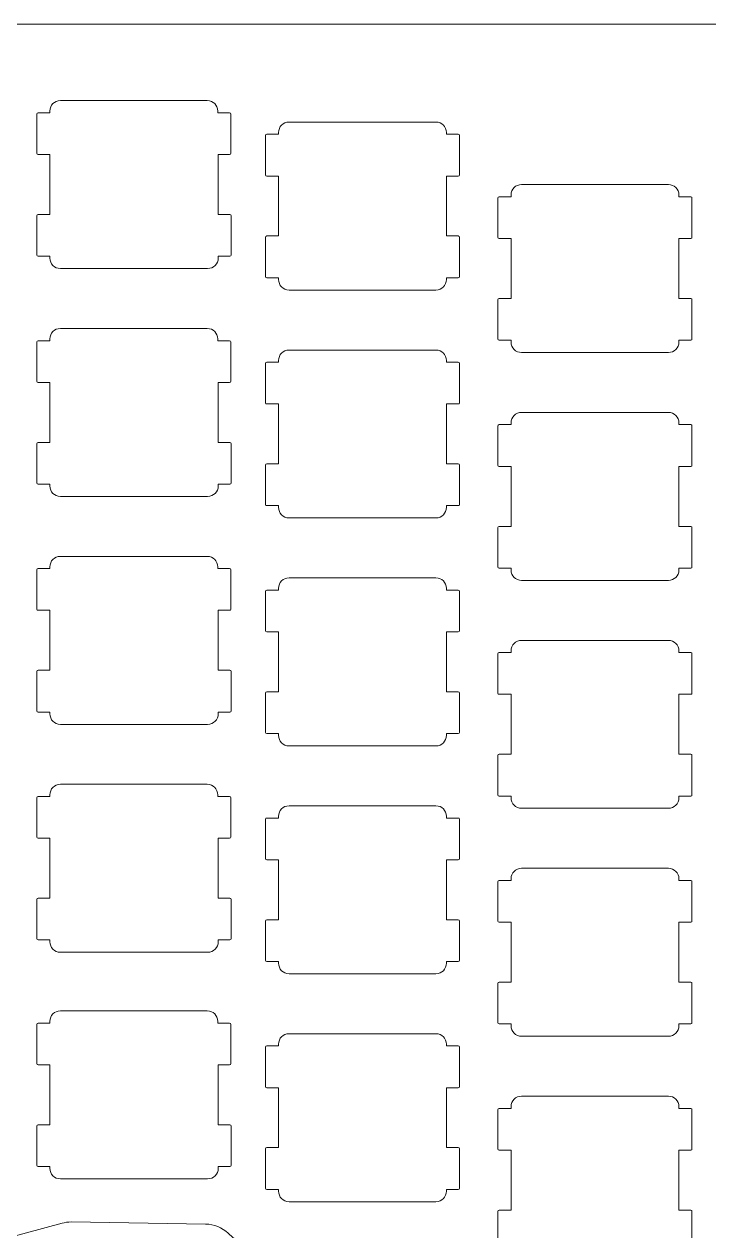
# Model space of a CAD drawing. Header units: millimetres. Extents: x -3 to 295, y 0 to 232.
# Drawn here: x 84.8 to 142.1, y 131.3 to 232.2 of the extents above; entities that cross this region are included whole.
import ezdxf

# ---------------------------------------------------------------- set-up
doc = ezdxf.new("R2010")
doc.units = ezdxf.units.MM
doc.header["$MEASUREMENT"] = 0
doc.layers.add('Layer 1', color=7, linetype='Continuous')

# ---------------------------------------------------------------- blocks, each defined once
blk = doc.blocks.new('block 20')
at = {"layer": 'Layer 1', "color": 22, "lineweight": 9, "true_color": 0xb73939}
blk.add_open_spline([(292.21, 124.35), (292.21, 124.35), (123.61, 124.35), (123.61, 124.35), (122.8, 124.35), (122.03, 124.71), (121.5, 125.31), (121.5, 125.31), (118.18, 129.05), (118.18, 129.05), (117.65, 129.65), (116.88, 130), (116.06, 130), (116.06, 130), (104.25, 130), (104.25, 130), (103.5, 130), (102.8, 130.28), (102.27, 130.77), (102.27, 130.77), (101.88, 131.13), (101.88, 131.13), (101.35, 131.62), (100.68, 131.9), (99.98, 131.9), (99.98, 131.9), (88.76, 132.08), (88.76, 132.08), (88.48, 132.08), (88.23, 132.04), (87.98, 131.97), (87.98, 131.97), (63.5, 125.34), (63.5, 125.34), (62.69, 125.13), (62.02, 124.57), (61.67, 123.79), (61.67, 123.79), (61.38, 123.19), (61.38, 123.19), (61.14, 122.66), (60.75, 122.24), (60.25, 121.92), (60.25, 121.92), (28.96, 103.4), (28.96, 103.4), (27.62, 102.59), (25.86, 103.05), (25.08, 104.39), (25.08, 104.39), (1.83, 144.11), (1.83, 144.11), (-2.68, 151.17), (2.79, 154.48), (2.79, 154.48), (2.79, 154.48), (22.79, 167.6), (22.79, 167.6), (24.66, 168.66), (24.06, 170.22), (24.27, 171.73), (24.27, 171.73), (24.84, 211.53), (24.84, 211.53), (24.84, 220.31), (24.84, 228.35), (24.84, 229.38), (24.84, 229.38), (24.84, 229.38), (24.84, 229.38), (24.84, 230.93), (26.11, 232.2), (27.66, 232.2), (27.66, 232.2), (245.85, 232.2), (245.85, 232.2), (246.59, 232.2), (247.33, 231.92), (247.86, 231.39), (247.86, 231.39), (253.65, 225.53), (253.65, 225.53), (254.18, 225), (254.88, 224.72), (255.66, 224.72), (255.66, 224.72), (284.87, 224.72), (284.87, 224.72), (285.57, 224.72), (286.24, 224.44), (286.77, 223.98), (286.77, 223.98), (294.15, 217.24), (294.15, 217.24), (294.75, 216.71), (295.06, 215.94), (295.06, 215.16), (295.06, 215.16), (295.06, 127.21), (295.06, 127.21), (295.03, 125.62), (293.76, 124.35), (292.21, 124.35)], degree=3, knots=[0, 0, 0, 0, 1, 1, 1, 2, 2, 2, 3, 3, 3, 4, 4, 4, 5, 5, 5, 6, 6, 6, 7, 7, 7, 8, 8, 8, 9, 9, 9, 10, 10, 10, 11, 11, 11, 12, 12, 12, 13, 13, 13, 14, 14, 14, 15, 15, 15, 16, 16, 16, 17, 17, 17, 18, 18, 18, 19, 19, 19, 20, 20, 20, 21, 21, 21, 22, 22, 22, 23, 23, 23, 24, 24, 24, 25, 25, 25, 26, 26, 26, 27, 27, 27, 28, 28, 28, 29, 29, 29, 30, 30, 30, 31, 31, 31, 32, 32, 32, 33, 33, 33, 34, 34, 34, 34], dxfattribs=at)
blk = doc.blocks.new('block 19')
at = {"layer": 'Layer 1'}
blk.add_blockref('block 20', (0, 0), dxfattribs=at)
blk = doc.blocks.new('block 18')
at = {"layer": 'Layer 1'}
blk.add_blockref('block 19', (0, 0), dxfattribs=at)
blk = doc.blocks.new('block 9')
at = {"layer": 'Layer 1', "color": 22, "lineweight": 9, "true_color": 0xb73939}
for points, knots in [([(101.04, 221.3), (101.04, 221.3), (101.04, 216.29), (101.04, 216.29), (101.04, 216.29), (102.02, 216.29), (102.02, 216.29), (102.09, 216.29), (102.13, 216.25), (102.13, 216.18), (102.13, 216.18), (102.13, 212.9), (102.13, 212.9), (102.13, 212.83), (102.09, 212.8), (102.02, 212.8), (102.02, 212.8), (101.04, 212.8), (101.04, 212.8), (101.04, 212.8), (101.04, 212.65), (101.04, 212.65), (101.04, 212.16), (100.65, 211.77), (100.15, 211.77), (100.15, 211.77), (87.84, 211.77), (87.84, 211.77), (87.35, 211.77), (86.96, 212.16), (86.96, 212.65), (86.96, 212.65), (86.96, 212.8), (86.96, 212.8), (86.96, 212.8), (85.97, 212.8), (85.97, 212.8), (85.9, 212.8), (85.87, 212.83), (85.87, 212.9), (85.87, 212.9), (85.87, 216.18), (85.87, 216.18), (85.87, 216.25), (85.9, 216.29), (85.97, 216.29), (85.97, 216.29), (86.96, 216.29), (86.96, 216.29), (86.96, 216.29), (86.96, 221.3), (86.96, 221.3), (86.96, 221.3), (85.97, 221.3), (85.97, 221.3), (85.9, 221.3), (85.87, 221.33), (85.87, 221.4), (85.87, 221.4), (85.87, 224.68), (85.87, 224.68), (85.87, 224.75), (85.9, 224.79), (85.97, 224.79), (85.97, 224.79), (86.96, 224.79), (86.96, 224.79), (86.96, 224.79), (86.96, 224.93), (86.96, 224.93), (86.96, 225.42), (87.35, 225.81), (87.84, 225.81), (87.84, 225.81), (100.12, 225.81), (100.12, 225.81), (100.61, 225.81), (101, 225.42), (101, 224.93), (101, 224.93), (101, 224.79), (101, 224.79), (101, 224.79), (101.99, 224.79), (101.99, 224.79), (102.06, 224.79), (102.09, 224.75), (102.09, 224.68), (102.09, 224.68), (102.09, 221.4), (102.09, 221.4), (102.09, 221.33), (102.06, 221.3), (101.99, 221.3), (101.99, 221.3), (101.04, 221.3), (101.04, 221.3)], [0, 0, 0, 0, 1, 1, 1, 2, 2, 2, 3, 3, 3, 4, 4, 4, 5, 5, 5, 6, 6, 6, 7, 7, 7, 8, 8, 8, 9, 9, 9, 10, 10, 10, 11, 11, 11, 12, 12, 12, 13, 13, 13, 14, 14, 14, 15, 15, 15, 16, 16, 16, 17, 17, 17, 18, 18, 18, 19, 19, 19, 20, 20, 20, 21, 21, 21, 22, 22, 22, 23, 23, 23, 24, 24, 24, 25, 25, 25, 26, 26, 26, 27, 27, 27, 28, 28, 28, 29, 29, 29, 30, 30, 30, 31, 31, 31, 32, 32, 32, 32]), ([(120.12, 219.5), (120.12, 219.5), (120.12, 214.49), (120.12, 214.49), (120.12, 214.49), (121.11, 214.49), (121.11, 214.49), (121.18, 214.49), (121.21, 214.45), (121.21, 214.38), (121.21, 214.38), (121.21, 211.1), (121.21, 211.1), (121.21, 211.03), (121.18, 211), (121.11, 211), (121.11, 211), (120.12, 211), (120.12, 211), (120.12, 211), (120.12, 210.86), (120.12, 210.86), (120.12, 210.36), (119.73, 209.97), (119.24, 209.97), (119.24, 209.97), (106.96, 209.97), (106.96, 209.97), (106.47, 209.97), (106.08, 210.36), (106.08, 210.86), (106.08, 210.86), (106.08, 211), (106.08, 211), (106.08, 211), (105.09, 211), (105.09, 211), (105.02, 211), (104.99, 211.03), (104.99, 211.1), (104.99, 211.1), (104.99, 214.38), (104.99, 214.38), (104.99, 214.45), (105.02, 214.49), (105.09, 214.49), (105.09, 214.49), (106.08, 214.49), (106.08, 214.49), (106.08, 214.49), (106.08, 219.5), (106.08, 219.5), (106.08, 219.5), (105.09, 219.5), (105.09, 219.5), (105.02, 219.5), (104.99, 219.53), (104.99, 219.6), (104.99, 219.6), (104.99, 222.88), (104.99, 222.88), (104.99, 222.96), (105.02, 222.99), (105.09, 222.99), (105.09, 222.99), (106.08, 222.99), (106.08, 222.99), (106.08, 222.99), (106.08, 223.13), (106.08, 223.13), (106.08, 223.63), (106.47, 224.01), (106.96, 224.01), (106.96, 224.01), (119.24, 224.01), (119.24, 224.01), (119.73, 224.01), (120.12, 223.63), (120.12, 223.13), (120.12, 223.13), (120.12, 222.99), (120.12, 222.99), (120.12, 222.99), (121.11, 222.99), (121.11, 222.99), (121.18, 222.99), (121.21, 222.96), (121.21, 222.88), (121.21, 222.88), (121.21, 219.6), (121.21, 219.6), (121.21, 219.53), (121.18, 219.5), (121.11, 219.5), (121.11, 219.5), (120.12, 219.5), (120.12, 219.5)], [0, 0, 0, 0, 1, 1, 1, 2, 2, 2, 3, 3, 3, 4, 4, 4, 5, 5, 5, 6, 6, 6, 7, 7, 7, 8, 8, 8, 9, 9, 9, 10, 10, 10, 11, 11, 11, 12, 12, 12, 13, 13, 13, 14, 14, 14, 15, 15, 15, 16, 16, 16, 17, 17, 17, 18, 18, 18, 19, 19, 19, 20, 20, 20, 21, 21, 21, 22, 22, 22, 23, 23, 23, 24, 24, 24, 25, 25, 25, 26, 26, 26, 27, 27, 27, 28, 28, 28, 29, 29, 29, 30, 30, 30, 31, 31, 31, 32, 32, 32, 32]), ([(139.56, 214.28), (139.56, 214.28), (139.56, 209.27), (139.56, 209.27), (139.56, 209.27), (140.55, 209.27), (140.55, 209.27), (140.62, 209.27), (140.65, 209.23), (140.65, 209.16), (140.65, 209.16), (140.65, 205.88), (140.65, 205.88), (140.65, 205.81), (140.62, 205.78), (140.55, 205.78), (140.55, 205.78), (139.56, 205.78), (139.56, 205.78), (139.56, 205.78), (139.56, 205.63), (139.56, 205.63), (139.56, 205.14), (139.17, 204.75), (138.68, 204.75), (138.68, 204.75), (126.4, 204.75), (126.4, 204.75), (125.91, 204.75), (125.52, 205.14), (125.52, 205.63), (125.52, 205.63), (125.52, 205.78), (125.52, 205.78), (125.52, 205.78), (124.53, 205.78), (124.53, 205.78), (124.46, 205.78), (124.42, 205.81), (124.42, 205.88), (124.42, 205.88), (124.42, 209.16), (124.42, 209.16), (124.42, 209.23), (124.46, 209.27), (124.53, 209.27), (124.53, 209.27), (125.52, 209.27), (125.52, 209.27), (125.52, 209.27), (125.52, 214.28), (125.52, 214.28), (125.52, 214.28), (124.53, 214.28), (124.53, 214.28), (124.46, 214.28), (124.42, 214.31), (124.42, 214.38), (124.42, 214.38), (124.42, 217.66), (124.42, 217.66), (124.42, 217.73), (124.46, 217.77), (124.53, 217.77), (124.53, 217.77), (125.52, 217.77), (125.52, 217.77), (125.52, 217.77), (125.52, 217.91), (125.52, 217.91), (125.52, 218.4), (125.91, 218.79), (126.4, 218.79), (126.4, 218.79), (138.68, 218.79), (138.68, 218.79), (139.17, 218.79), (139.56, 218.4), (139.56, 217.91), (139.56, 217.91), (139.56, 217.77), (139.56, 217.77), (139.56, 217.77), (140.55, 217.77), (140.55, 217.77), (140.62, 217.77), (140.65, 217.73), (140.65, 217.66), (140.65, 217.66), (140.65, 214.38), (140.65, 214.38), (140.65, 214.31), (140.62, 214.28), (140.55, 214.28), (140.55, 214.28), (139.56, 214.28), (139.56, 214.28)], [0, 0, 0, 0, 1, 1, 1, 2, 2, 2, 3, 3, 3, 4, 4, 4, 5, 5, 5, 6, 6, 6, 7, 7, 7, 8, 8, 8, 9, 9, 9, 10, 10, 10, 11, 11, 11, 12, 12, 12, 13, 13, 13, 14, 14, 14, 15, 15, 15, 16, 16, 16, 17, 17, 17, 18, 18, 18, 19, 19, 19, 20, 20, 20, 21, 21, 21, 22, 22, 22, 23, 23, 23, 24, 24, 24, 25, 25, 25, 26, 26, 26, 27, 27, 27, 28, 28, 28, 29, 29, 29, 30, 30, 30, 31, 31, 31, 32, 32, 32, 32]), ([(101.04, 202.25), (101.04, 202.25), (101.04, 197.24), (101.04, 197.24), (101.04, 197.24), (102.02, 197.24), (102.02, 197.24), (102.09, 197.24), (102.13, 197.2), (102.13, 197.13), (102.13, 197.13), (102.13, 193.85), (102.13, 193.85), (102.13, 193.78), (102.09, 193.75), (102.02, 193.75), (102.02, 193.75), (101.04, 193.75), (101.04, 193.75), (101.04, 193.75), (101.04, 193.6), (101.04, 193.6), (101.04, 193.11), (100.65, 192.72), (100.15, 192.72), (100.15, 192.72), (87.84, 192.72), (87.84, 192.72), (87.35, 192.72), (86.96, 193.11), (86.96, 193.6), (86.96, 193.6), (86.96, 193.75), (86.96, 193.75), (86.96, 193.75), (85.97, 193.75), (85.97, 193.75), (85.9, 193.75), (85.87, 193.78), (85.87, 193.85), (85.87, 193.85), (85.87, 197.13), (85.87, 197.13), (85.87, 197.2), (85.9, 197.24), (85.97, 197.24), (85.97, 197.24), (86.96, 197.24), (86.96, 197.24), (86.96, 197.24), (86.96, 202.25), (86.96, 202.25), (86.96, 202.25), (85.97, 202.25), (85.97, 202.25), (85.9, 202.25), (85.87, 202.28), (85.87, 202.35), (85.87, 202.35), (85.87, 205.63), (85.87, 205.63), (85.87, 205.7), (85.9, 205.74), (85.97, 205.74), (85.97, 205.74), (86.96, 205.74), (86.96, 205.74), (86.96, 205.74), (86.96, 205.88), (86.96, 205.88), (86.96, 206.38), (87.35, 206.76), (87.84, 206.76), (87.84, 206.76), (100.12, 206.76), (100.12, 206.76), (100.61, 206.76), (101, 206.38), (101, 205.88), (101, 205.88), (101, 205.74), (101, 205.74), (101, 205.74), (101.99, 205.74), (101.99, 205.74), (102.06, 205.74), (102.09, 205.7), (102.09, 205.63), (102.09, 205.63), (102.09, 202.35), (102.09, 202.35), (102.09, 202.28), (102.06, 202.25), (101.99, 202.25), (101.99, 202.25), (101.04, 202.25), (101.04, 202.25)], [0, 0, 0, 0, 1, 1, 1, 2, 2, 2, 3, 3, 3, 4, 4, 4, 5, 5, 5, 6, 6, 6, 7, 7, 7, 8, 8, 8, 9, 9, 9, 10, 10, 10, 11, 11, 11, 12, 12, 12, 13, 13, 13, 14, 14, 14, 15, 15, 15, 16, 16, 16, 17, 17, 17, 18, 18, 18, 19, 19, 19, 20, 20, 20, 21, 21, 21, 22, 22, 22, 23, 23, 23, 24, 24, 24, 25, 25, 25, 26, 26, 26, 27, 27, 27, 28, 28, 28, 29, 29, 29, 30, 30, 30, 31, 31, 31, 32, 32, 32, 32]), ([(120.12, 200.45), (120.12, 200.45), (120.12, 195.44), (120.12, 195.44), (120.12, 195.44), (121.11, 195.44), (121.11, 195.44), (121.18, 195.44), (121.21, 195.4), (121.21, 195.33), (121.21, 195.33), (121.21, 192.05), (121.21, 192.05), (121.21, 191.98), (121.18, 191.95), (121.11, 191.95), (121.11, 191.95), (120.12, 191.95), (120.12, 191.95), (120.12, 191.95), (120.12, 191.81), (120.12, 191.81), (120.12, 191.31), (119.73, 190.92), (119.24, 190.92), (119.24, 190.92), (106.96, 190.92), (106.96, 190.92), (106.47, 190.92), (106.08, 191.31), (106.08, 191.81), (106.08, 191.81), (106.08, 191.95), (106.08, 191.95), (106.08, 191.95), (105.09, 191.95), (105.09, 191.95), (105.02, 191.95), (104.99, 191.98), (104.99, 192.05), (104.99, 192.05), (104.99, 195.33), (104.99, 195.33), (104.99, 195.4), (105.02, 195.44), (105.09, 195.44), (105.09, 195.44), (106.08, 195.44), (106.08, 195.44), (106.08, 195.44), (106.08, 200.45), (106.08, 200.45), (106.08, 200.45), (105.09, 200.45), (105.09, 200.45), (105.02, 200.45), (104.99, 200.48), (104.99, 200.55), (104.99, 200.55), (104.99, 203.84), (104.99, 203.84), (104.99, 203.91), (105.02, 203.94), (105.09, 203.94), (105.09, 203.94), (106.08, 203.94), (106.08, 203.94), (106.08, 203.94), (106.08, 204.08), (106.08, 204.08), (106.08, 204.58), (106.47, 204.96), (106.96, 204.96), (106.96, 204.96), (119.24, 204.96), (119.24, 204.96), (119.73, 204.96), (120.12, 204.58), (120.12, 204.08), (120.12, 204.08), (120.12, 203.94), (120.12, 203.94), (120.12, 203.94), (121.11, 203.94), (121.11, 203.94), (121.18, 203.94), (121.21, 203.91), (121.21, 203.84), (121.21, 203.84), (121.21, 200.55), (121.21, 200.55), (121.21, 200.48), (121.18, 200.45), (121.11, 200.45), (121.11, 200.45), (120.12, 200.45), (120.12, 200.45)], [0, 0, 0, 0, 1, 1, 1, 2, 2, 2, 3, 3, 3, 4, 4, 4, 5, 5, 5, 6, 6, 6, 7, 7, 7, 8, 8, 8, 9, 9, 9, 10, 10, 10, 11, 11, 11, 12, 12, 12, 13, 13, 13, 14, 14, 14, 15, 15, 15, 16, 16, 16, 17, 17, 17, 18, 18, 18, 19, 19, 19, 20, 20, 20, 21, 21, 21, 22, 22, 22, 23, 23, 23, 24, 24, 24, 25, 25, 25, 26, 26, 26, 27, 27, 27, 28, 28, 28, 29, 29, 29, 30, 30, 30, 31, 31, 31, 32, 32, 32, 32]), ([(139.56, 195.23), (139.56, 195.23), (139.56, 190.22), (139.56, 190.22), (139.56, 190.22), (140.55, 190.22), (140.55, 190.22), (140.62, 190.22), (140.65, 190.18), (140.65, 190.11), (140.65, 190.11), (140.65, 186.83), (140.65, 186.83), (140.65, 186.76), (140.62, 186.73), (140.55, 186.73), (140.55, 186.73), (139.56, 186.73), (139.56, 186.73), (139.56, 186.73), (139.56, 186.58), (139.56, 186.58), (139.56, 186.09), (139.17, 185.7), (138.68, 185.7), (138.68, 185.7), (126.4, 185.7), (126.4, 185.7), (125.91, 185.7), (125.52, 186.09), (125.52, 186.58), (125.52, 186.58), (125.52, 186.73), (125.52, 186.73), (125.52, 186.73), (124.53, 186.73), (124.53, 186.73), (124.46, 186.73), (124.42, 186.76), (124.42, 186.83), (124.42, 186.83), (124.42, 190.11), (124.42, 190.11), (124.42, 190.18), (124.46, 190.22), (124.53, 190.22), (124.53, 190.22), (125.52, 190.22), (125.52, 190.22), (125.52, 190.22), (125.52, 195.23), (125.52, 195.23), (125.52, 195.23), (124.53, 195.23), (124.53, 195.23), (124.46, 195.23), (124.42, 195.26), (124.42, 195.33), (124.42, 195.33), (124.42, 198.61), (124.42, 198.61), (124.42, 198.68), (124.46, 198.72), (124.53, 198.72), (124.53, 198.72), (125.52, 198.72), (125.52, 198.72), (125.52, 198.72), (125.52, 198.86), (125.52, 198.86), (125.52, 199.35), (125.91, 199.74), (126.4, 199.74), (126.4, 199.74), (138.68, 199.74), (138.68, 199.74), (139.17, 199.74), (139.56, 199.35), (139.56, 198.86), (139.56, 198.86), (139.56, 198.72), (139.56, 198.72), (139.56, 198.72), (140.55, 198.72), (140.55, 198.72), (140.62, 198.72), (140.65, 198.68), (140.65, 198.61), (140.65, 198.61), (140.65, 195.33), (140.65, 195.33), (140.65, 195.26), (140.62, 195.23), (140.55, 195.23), (140.55, 195.23), (139.56, 195.23), (139.56, 195.23)], [0, 0, 0, 0, 1, 1, 1, 2, 2, 2, 3, 3, 3, 4, 4, 4, 5, 5, 5, 6, 6, 6, 7, 7, 7, 8, 8, 8, 9, 9, 9, 10, 10, 10, 11, 11, 11, 12, 12, 12, 13, 13, 13, 14, 14, 14, 15, 15, 15, 16, 16, 16, 17, 17, 17, 18, 18, 18, 19, 19, 19, 20, 20, 20, 21, 21, 21, 22, 22, 22, 23, 23, 23, 24, 24, 24, 25, 25, 25, 26, 26, 26, 27, 27, 27, 28, 28, 28, 29, 29, 29, 30, 30, 30, 31, 31, 31, 32, 32, 32, 32]), ([(101.04, 183.2), (101.04, 183.2), (101.04, 178.19), (101.04, 178.19), (101.04, 178.19), (102.02, 178.19), (102.02, 178.19), (102.09, 178.19), (102.13, 178.15), (102.13, 178.08), (102.13, 178.08), (102.13, 174.8), (102.13, 174.8), (102.13, 174.73), (102.09, 174.7), (102.02, 174.7), (102.02, 174.7), (101.04, 174.7), (101.04, 174.7), (101.04, 174.7), (101.04, 174.55), (101.04, 174.55), (101.04, 174.06), (100.65, 173.67), (100.15, 173.67), (100.15, 173.67), (87.84, 173.67), (87.84, 173.67), (87.35, 173.67), (86.96, 174.06), (86.96, 174.55), (86.96, 174.55), (86.96, 174.7), (86.96, 174.7), (86.96, 174.7), (85.97, 174.7), (85.97, 174.7), (85.9, 174.7), (85.87, 174.73), (85.87, 174.8), (85.87, 174.8), (85.87, 178.08), (85.87, 178.08), (85.87, 178.15), (85.9, 178.19), (85.97, 178.19), (85.97, 178.19), (86.96, 178.19), (86.96, 178.19), (86.96, 178.19), (86.96, 183.2), (86.96, 183.2), (86.96, 183.2), (85.97, 183.2), (85.97, 183.2), (85.9, 183.2), (85.87, 183.23), (85.87, 183.3), (85.87, 183.3), (85.87, 186.58), (85.87, 186.58), (85.87, 186.65), (85.9, 186.69), (85.97, 186.69), (85.97, 186.69), (86.96, 186.69), (86.96, 186.69), (86.96, 186.69), (86.96, 186.83), (86.96, 186.83), (86.96, 187.32), (87.35, 187.71), (87.84, 187.71), (87.84, 187.71), (100.12, 187.71), (100.12, 187.71), (100.61, 187.71), (101, 187.32), (101, 186.83), (101, 186.83), (101, 186.69), (101, 186.69), (101, 186.69), (101.99, 186.69), (101.99, 186.69), (102.06, 186.69), (102.09, 186.65), (102.09, 186.58), (102.09, 186.58), (102.09, 183.3), (102.09, 183.3), (102.09, 183.23), (102.06, 183.2), (101.99, 183.2), (101.99, 183.2), (101.04, 183.2), (101.04, 183.2)], [0, 0, 0, 0, 1, 1, 1, 2, 2, 2, 3, 3, 3, 4, 4, 4, 5, 5, 5, 6, 6, 6, 7, 7, 7, 8, 8, 8, 9, 9, 9, 10, 10, 10, 11, 11, 11, 12, 12, 12, 13, 13, 13, 14, 14, 14, 15, 15, 15, 16, 16, 16, 17, 17, 17, 18, 18, 18, 19, 19, 19, 20, 20, 20, 21, 21, 21, 22, 22, 22, 23, 23, 23, 24, 24, 24, 25, 25, 25, 26, 26, 26, 27, 27, 27, 28, 28, 28, 29, 29, 29, 30, 30, 30, 31, 31, 31, 32, 32, 32, 32]), ([(120.12, 181.4), (120.12, 181.4), (120.12, 176.39), (120.12, 176.39), (120.12, 176.39), (121.11, 176.39), (121.11, 176.39), (121.18, 176.39), (121.21, 176.35), (121.21, 176.28), (121.21, 176.28), (121.21, 173), (121.21, 173), (121.21, 172.93), (121.18, 172.9), (121.11, 172.9), (121.11, 172.9), (120.12, 172.9), (120.12, 172.9), (120.12, 172.9), (120.12, 172.76), (120.12, 172.76), (120.12, 172.26), (119.73, 171.87), (119.24, 171.87), (119.24, 171.87), (106.96, 171.87), (106.96, 171.87), (106.47, 171.87), (106.08, 172.26), (106.08, 172.76), (106.08, 172.76), (106.08, 172.9), (106.08, 172.9), (106.08, 172.9), (105.09, 172.9), (105.09, 172.9), (105.02, 172.9), (104.99, 172.93), (104.99, 173), (104.99, 173), (104.99, 176.28), (104.99, 176.28), (104.99, 176.35), (105.02, 176.39), (105.09, 176.39), (105.09, 176.39), (106.08, 176.39), (106.08, 176.39), (106.08, 176.39), (106.08, 181.4), (106.08, 181.4), (106.08, 181.4), (105.09, 181.4), (105.09, 181.4), (105.02, 181.4), (104.99, 181.43), (104.99, 181.5), (104.99, 181.5), (104.99, 184.78), (104.99, 184.78), (104.99, 184.86), (105.02, 184.89), (105.09, 184.89), (105.09, 184.89), (106.08, 184.89), (106.08, 184.89), (106.08, 184.89), (106.08, 185.03), (106.08, 185.03), (106.08, 185.53), (106.47, 185.91), (106.96, 185.91), (106.96, 185.91), (119.24, 185.91), (119.24, 185.91), (119.73, 185.91), (120.12, 185.53), (120.12, 185.03), (120.12, 185.03), (120.12, 184.89), (120.12, 184.89), (120.12, 184.89), (121.11, 184.89), (121.11, 184.89), (121.18, 184.89), (121.21, 184.86), (121.21, 184.78), (121.21, 184.78), (121.21, 181.5), (121.21, 181.5), (121.21, 181.43), (121.18, 181.4), (121.11, 181.4), (121.11, 181.4), (120.12, 181.4), (120.12, 181.4)], [0, 0, 0, 0, 1, 1, 1, 2, 2, 2, 3, 3, 3, 4, 4, 4, 5, 5, 5, 6, 6, 6, 7, 7, 7, 8, 8, 8, 9, 9, 9, 10, 10, 10, 11, 11, 11, 12, 12, 12, 13, 13, 13, 14, 14, 14, 15, 15, 15, 16, 16, 16, 17, 17, 17, 18, 18, 18, 19, 19, 19, 20, 20, 20, 21, 21, 21, 22, 22, 22, 23, 23, 23, 24, 24, 24, 25, 25, 25, 26, 26, 26, 27, 27, 27, 28, 28, 28, 29, 29, 29, 30, 30, 30, 31, 31, 31, 32, 32, 32, 32]), ([(139.56, 176.18), (139.56, 176.18), (139.56, 171.17), (139.56, 171.17), (139.56, 171.17), (140.55, 171.17), (140.55, 171.17), (140.62, 171.17), (140.65, 171.13), (140.65, 171.06), (140.65, 171.06), (140.65, 167.78), (140.65, 167.78), (140.65, 167.71), (140.62, 167.68), (140.55, 167.68), (140.55, 167.68), (139.56, 167.68), (139.56, 167.68), (139.56, 167.68), (139.56, 167.53), (139.56, 167.53), (139.56, 167.04), (139.17, 166.65), (138.68, 166.65), (138.68, 166.65), (126.4, 166.65), (126.4, 166.65), (125.91, 166.65), (125.52, 167.04), (125.52, 167.53), (125.52, 167.53), (125.52, 167.68), (125.52, 167.68), (125.52, 167.68), (124.53, 167.68), (124.53, 167.68), (124.46, 167.68), (124.42, 167.71), (124.42, 167.78), (124.42, 167.78), (124.42, 171.06), (124.42, 171.06), (124.42, 171.13), (124.46, 171.17), (124.53, 171.17), (124.53, 171.17), (125.52, 171.17), (125.52, 171.17), (125.52, 171.17), (125.52, 176.18), (125.52, 176.18), (125.52, 176.18), (124.53, 176.18), (124.53, 176.18), (124.46, 176.18), (124.42, 176.21), (124.42, 176.28), (124.42, 176.28), (124.42, 179.56), (124.42, 179.56), (124.42, 179.63), (124.46, 179.67), (124.53, 179.67), (124.53, 179.67), (125.52, 179.67), (125.52, 179.67), (125.52, 179.67), (125.52, 179.81), (125.52, 179.81), (125.52, 180.3), (125.91, 180.69), (126.4, 180.69), (126.4, 180.69), (138.68, 180.69), (138.68, 180.69), (139.17, 180.69), (139.56, 180.3), (139.56, 179.81), (139.56, 179.81), (139.56, 179.67), (139.56, 179.67), (139.56, 179.67), (140.55, 179.67), (140.55, 179.67), (140.62, 179.67), (140.65, 179.63), (140.65, 179.56), (140.65, 179.56), (140.65, 176.28), (140.65, 176.28), (140.65, 176.21), (140.62, 176.18), (140.55, 176.18), (140.55, 176.18), (139.56, 176.18), (139.56, 176.18)], [0, 0, 0, 0, 1, 1, 1, 2, 2, 2, 3, 3, 3, 4, 4, 4, 5, 5, 5, 6, 6, 6, 7, 7, 7, 8, 8, 8, 9, 9, 9, 10, 10, 10, 11, 11, 11, 12, 12, 12, 13, 13, 13, 14, 14, 14, 15, 15, 15, 16, 16, 16, 17, 17, 17, 18, 18, 18, 19, 19, 19, 20, 20, 20, 21, 21, 21, 22, 22, 22, 23, 23, 23, 24, 24, 24, 25, 25, 25, 26, 26, 26, 27, 27, 27, 28, 28, 28, 29, 29, 29, 30, 30, 30, 31, 31, 31, 32, 32, 32, 32]), ([(101.04, 164.15), (101.04, 164.15), (101.04, 159.14), (101.04, 159.14), (101.04, 159.14), (102.02, 159.14), (102.02, 159.14), (102.09, 159.14), (102.13, 159.1), (102.13, 159.03), (102.13, 159.03), (102.13, 155.75), (102.13, 155.75), (102.13, 155.68), (102.09, 155.65), (102.02, 155.65), (102.02, 155.65), (101.04, 155.65), (101.04, 155.65), (101.04, 155.65), (101.04, 155.5), (101.04, 155.5), (101.04, 155.01), (100.65, 154.62), (100.15, 154.62), (100.15, 154.62), (87.84, 154.62), (87.84, 154.62), (87.35, 154.62), (86.96, 155.01), (86.96, 155.5), (86.96, 155.5), (86.96, 155.65), (86.96, 155.65), (86.96, 155.65), (85.97, 155.65), (85.97, 155.65), (85.9, 155.65), (85.87, 155.68), (85.87, 155.75), (85.87, 155.75), (85.87, 159.03), (85.87, 159.03), (85.87, 159.1), (85.9, 159.14), (85.97, 159.14), (85.97, 159.14), (86.96, 159.14), (86.96, 159.14), (86.96, 159.14), (86.96, 164.15), (86.96, 164.15), (86.96, 164.15), (85.97, 164.15), (85.97, 164.15), (85.9, 164.15), (85.87, 164.18), (85.87, 164.25), (85.87, 164.25), (85.87, 167.53), (85.87, 167.53), (85.87, 167.6), (85.9, 167.64), (85.97, 167.64), (85.97, 167.64), (86.96, 167.64), (86.96, 167.64), (86.96, 167.64), (86.96, 167.78), (86.96, 167.78), (86.96, 168.27), (87.35, 168.66), (87.84, 168.66), (87.84, 168.66), (100.12, 168.66), (100.12, 168.66), (100.61, 168.66), (101, 168.27), (101, 167.78), (101, 167.78), (101, 167.64), (101, 167.64), (101, 167.64), (101.99, 167.64), (101.99, 167.64), (102.06, 167.64), (102.09, 167.6), (102.09, 167.53), (102.09, 167.53), (102.09, 164.25), (102.09, 164.25), (102.09, 164.18), (102.06, 164.15), (101.99, 164.15), (101.99, 164.15), (101.04, 164.15), (101.04, 164.15)], [0, 0, 0, 0, 1, 1, 1, 2, 2, 2, 3, 3, 3, 4, 4, 4, 5, 5, 5, 6, 6, 6, 7, 7, 7, 8, 8, 8, 9, 9, 9, 10, 10, 10, 11, 11, 11, 12, 12, 12, 13, 13, 13, 14, 14, 14, 15, 15, 15, 16, 16, 16, 17, 17, 17, 18, 18, 18, 19, 19, 19, 20, 20, 20, 21, 21, 21, 22, 22, 22, 23, 23, 23, 24, 24, 24, 25, 25, 25, 26, 26, 26, 27, 27, 27, 28, 28, 28, 29, 29, 29, 30, 30, 30, 31, 31, 31, 32, 32, 32, 32]), ([(120.12, 162.35), (120.12, 162.35), (120.12, 157.34), (120.12, 157.34), (120.12, 157.34), (121.11, 157.34), (121.11, 157.34), (121.18, 157.34), (121.21, 157.3), (121.21, 157.23), (121.21, 157.23), (121.21, 153.95), (121.21, 153.95), (121.21, 153.88), (121.18, 153.85), (121.11, 153.85), (121.11, 153.85), (120.12, 153.85), (120.12, 153.85), (120.12, 153.85), (120.12, 153.71), (120.12, 153.71), (120.12, 153.21), (119.73, 152.82), (119.24, 152.82), (119.24, 152.82), (106.96, 152.82), (106.96, 152.82), (106.47, 152.82), (106.08, 153.21), (106.08, 153.71), (106.08, 153.71), (106.08, 153.85), (106.08, 153.85), (106.08, 153.85), (105.09, 153.85), (105.09, 153.85), (105.02, 153.85), (104.99, 153.88), (104.99, 153.95), (104.99, 153.95), (104.99, 157.23), (104.99, 157.23), (104.99, 157.3), (105.02, 157.34), (105.09, 157.34), (105.09, 157.34), (106.08, 157.34), (106.08, 157.34), (106.08, 157.34), (106.08, 162.35), (106.08, 162.35), (106.08, 162.35), (105.09, 162.35), (105.09, 162.35), (105.02, 162.35), (104.99, 162.38), (104.99, 162.45), (104.99, 162.45), (104.99, 165.73), (104.99, 165.73), (104.99, 165.81), (105.02, 165.84), (105.09, 165.84), (105.09, 165.84), (106.08, 165.84), (106.08, 165.84), (106.08, 165.84), (106.08, 165.98), (106.08, 165.98), (106.08, 166.48), (106.47, 166.86), (106.96, 166.86), (106.96, 166.86), (119.24, 166.86), (119.24, 166.86), (119.73, 166.86), (120.12, 166.48), (120.12, 165.98), (120.12, 165.98), (120.12, 165.84), (120.12, 165.84), (120.12, 165.84), (121.11, 165.84), (121.11, 165.84), (121.18, 165.84), (121.21, 165.81), (121.21, 165.73), (121.21, 165.73), (121.21, 162.45), (121.21, 162.45), (121.21, 162.38), (121.18, 162.35), (121.11, 162.35), (121.11, 162.35), (120.12, 162.35), (120.12, 162.35)], [0, 0, 0, 0, 1, 1, 1, 2, 2, 2, 3, 3, 3, 4, 4, 4, 5, 5, 5, 6, 6, 6, 7, 7, 7, 8, 8, 8, 9, 9, 9, 10, 10, 10, 11, 11, 11, 12, 12, 12, 13, 13, 13, 14, 14, 14, 15, 15, 15, 16, 16, 16, 17, 17, 17, 18, 18, 18, 19, 19, 19, 20, 20, 20, 21, 21, 21, 22, 22, 22, 23, 23, 23, 24, 24, 24, 25, 25, 25, 26, 26, 26, 27, 27, 27, 28, 28, 28, 29, 29, 29, 30, 30, 30, 31, 31, 31, 32, 32, 32, 32]), ([(139.56, 157.13), (139.56, 157.13), (139.56, 152.12), (139.56, 152.12), (139.56, 152.12), (140.55, 152.12), (140.55, 152.12), (140.62, 152.12), (140.65, 152.08), (140.65, 152.01), (140.65, 152.01), (140.65, 148.73), (140.65, 148.73), (140.65, 148.66), (140.62, 148.63), (140.55, 148.63), (140.55, 148.63), (139.56, 148.63), (139.56, 148.63), (139.56, 148.63), (139.56, 148.48), (139.56, 148.48), (139.56, 147.99), (139.17, 147.6), (138.68, 147.6), (138.68, 147.6), (126.4, 147.6), (126.4, 147.6), (125.91, 147.6), (125.52, 147.99), (125.52, 148.48), (125.52, 148.48), (125.52, 148.63), (125.52, 148.63), (125.52, 148.63), (124.53, 148.63), (124.53, 148.63), (124.46, 148.63), (124.42, 148.66), (124.42, 148.73), (124.42, 148.73), (124.42, 152.01), (124.42, 152.01), (124.42, 152.08), (124.46, 152.12), (124.53, 152.12), (124.53, 152.12), (125.52, 152.12), (125.52, 152.12), (125.52, 152.12), (125.52, 157.13), (125.52, 157.13), (125.52, 157.13), (124.53, 157.13), (124.53, 157.13), (124.46, 157.13), (124.42, 157.16), (124.42, 157.23), (124.42, 157.23), (124.42, 160.51), (124.42, 160.51), (124.42, 160.58), (124.46, 160.62), (124.53, 160.62), (124.53, 160.62), (125.52, 160.62), (125.52, 160.62), (125.52, 160.62), (125.52, 160.76), (125.52, 160.76), (125.52, 161.25), (125.91, 161.64), (126.4, 161.64), (126.4, 161.64), (138.68, 161.64), (138.68, 161.64), (139.17, 161.64), (139.56, 161.25), (139.56, 160.76), (139.56, 160.76), (139.56, 160.62), (139.56, 160.62), (139.56, 160.62), (140.55, 160.62), (140.55, 160.62), (140.62, 160.62), (140.65, 160.58), (140.65, 160.51), (140.65, 160.51), (140.65, 157.23), (140.65, 157.23), (140.65, 157.16), (140.62, 157.13), (140.55, 157.13), (140.55, 157.13), (139.56, 157.13), (139.56, 157.13)], [0, 0, 0, 0, 1, 1, 1, 2, 2, 2, 3, 3, 3, 4, 4, 4, 5, 5, 5, 6, 6, 6, 7, 7, 7, 8, 8, 8, 9, 9, 9, 10, 10, 10, 11, 11, 11, 12, 12, 12, 13, 13, 13, 14, 14, 14, 15, 15, 15, 16, 16, 16, 17, 17, 17, 18, 18, 18, 19, 19, 19, 20, 20, 20, 21, 21, 21, 22, 22, 22, 23, 23, 23, 24, 24, 24, 25, 25, 25, 26, 26, 26, 27, 27, 27, 28, 28, 28, 29, 29, 29, 30, 30, 30, 31, 31, 31, 32, 32, 32, 32]), ([(101.04, 145.2), (101.04, 145.2), (101.04, 140.19), (101.04, 140.19), (101.04, 140.19), (102.02, 140.19), (102.02, 140.19), (102.09, 140.19), (102.13, 140.16), (102.13, 140.09), (102.13, 140.09), (102.13, 136.81), (102.13, 136.81), (102.13, 136.74), (102.09, 136.7), (102.02, 136.7), (102.02, 136.7), (101.04, 136.7), (101.04, 136.7), (101.04, 136.7), (101.04, 136.56), (101.04, 136.56), (101.04, 136.07), (100.65, 135.68), (100.15, 135.68), (100.15, 135.68), (87.84, 135.68), (87.84, 135.68), (87.35, 135.68), (86.96, 136.07), (86.96, 136.56), (86.96, 136.56), (86.96, 136.7), (86.96, 136.7), (86.96, 136.7), (85.97, 136.7), (85.97, 136.7), (85.9, 136.7), (85.87, 136.74), (85.87, 136.81), (85.87, 136.81), (85.87, 140.09), (85.87, 140.09), (85.87, 140.16), (85.9, 140.19), (85.97, 140.19), (85.97, 140.19), (86.96, 140.19), (86.96, 140.19), (86.96, 140.19), (86.96, 145.2), (86.96, 145.2), (86.96, 145.2), (85.97, 145.2), (85.97, 145.2), (85.9, 145.2), (85.87, 145.24), (85.87, 145.31), (85.87, 145.31), (85.87, 148.59), (85.87, 148.59), (85.87, 148.66), (85.9, 148.7), (85.97, 148.7), (85.97, 148.7), (86.96, 148.7), (86.96, 148.7), (86.96, 148.7), (86.96, 148.84), (86.96, 148.84), (86.96, 149.33), (87.35, 149.72), (87.84, 149.72), (87.84, 149.72), (100.12, 149.72), (100.12, 149.72), (100.61, 149.72), (101, 149.33), (101, 148.84), (101, 148.84), (101, 148.7), (101, 148.7), (101, 148.7), (101.99, 148.7), (101.99, 148.7), (102.06, 148.7), (102.09, 148.66), (102.09, 148.59), (102.09, 148.59), (102.09, 145.31), (102.09, 145.31), (102.09, 145.24), (102.06, 145.2), (101.99, 145.2), (101.99, 145.2), (101.04, 145.2), (101.04, 145.2)], [0, 0, 0, 0, 1, 1, 1, 2, 2, 2, 3, 3, 3, 4, 4, 4, 5, 5, 5, 6, 6, 6, 7, 7, 7, 8, 8, 8, 9, 9, 9, 10, 10, 10, 11, 11, 11, 12, 12, 12, 13, 13, 13, 14, 14, 14, 15, 15, 15, 16, 16, 16, 17, 17, 17, 18, 18, 18, 19, 19, 19, 20, 20, 20, 21, 21, 21, 22, 22, 22, 23, 23, 23, 24, 24, 24, 25, 25, 25, 26, 26, 26, 27, 27, 27, 28, 28, 28, 29, 29, 29, 30, 30, 30, 31, 31, 31, 32, 32, 32, 32]), ([(120.12, 143.3), (120.12, 143.3), (120.12, 138.29), (120.12, 138.29), (120.12, 138.29), (121.11, 138.29), (121.11, 138.29), (121.18, 138.29), (121.21, 138.25), (121.21, 138.18), (121.21, 138.18), (121.21, 134.9), (121.21, 134.9), (121.21, 134.83), (121.18, 134.8), (121.11, 134.8), (121.11, 134.8), (120.12, 134.8), (120.12, 134.8), (120.12, 134.8), (120.12, 134.66), (120.12, 134.66), (120.12, 134.16), (119.73, 133.77), (119.24, 133.77), (119.24, 133.77), (106.96, 133.77), (106.96, 133.77), (106.47, 133.77), (106.08, 134.16), (106.08, 134.66), (106.08, 134.66), (106.08, 134.8), (106.08, 134.8), (106.08, 134.8), (105.09, 134.8), (105.09, 134.8), (105.02, 134.8), (104.99, 134.83), (104.99, 134.9), (104.99, 134.9), (104.99, 138.18), (104.99, 138.18), (104.99, 138.25), (105.02, 138.29), (105.09, 138.29), (105.09, 138.29), (106.08, 138.29), (106.08, 138.29), (106.08, 138.29), (106.08, 143.3), (106.08, 143.3), (106.08, 143.3), (105.09, 143.3), (105.09, 143.3), (105.02, 143.3), (104.99, 143.33), (104.99, 143.4), (104.99, 143.4), (104.99, 146.68), (104.99, 146.68), (104.99, 146.76), (105.02, 146.79), (105.09, 146.79), (105.09, 146.79), (106.08, 146.79), (106.08, 146.79), (106.08, 146.79), (106.08, 146.93), (106.08, 146.93), (106.08, 147.43), (106.47, 147.81), (106.96, 147.81), (106.96, 147.81), (119.24, 147.81), (119.24, 147.81), (119.73, 147.81), (120.12, 147.43), (120.12, 146.93), (120.12, 146.93), (120.12, 146.79), (120.12, 146.79), (120.12, 146.79), (121.11, 146.79), (121.11, 146.79), (121.18, 146.79), (121.21, 146.76), (121.21, 146.68), (121.21, 146.68), (121.21, 143.4), (121.21, 143.4), (121.21, 143.33), (121.18, 143.3), (121.11, 143.3), (121.11, 143.3), (120.12, 143.3), (120.12, 143.3), (120.12, 143.3), (120.12, 143.3), (120.12, 143.3)], [0, 0, 0, 0, 1, 1, 1, 2, 2, 2, 3, 3, 3, 4, 4, 4, 5, 5, 5, 6, 6, 6, 7, 7, 7, 8, 8, 8, 9, 9, 9, 10, 10, 10, 11, 11, 11, 12, 12, 12, 13, 13, 13, 14, 14, 14, 15, 15, 15, 16, 16, 16, 17, 17, 17, 18, 18, 18, 19, 19, 19, 20, 20, 20, 21, 21, 21, 22, 22, 22, 23, 23, 23, 24, 24, 24, 25, 25, 25, 26, 26, 26, 27, 27, 27, 28, 28, 28, 29, 29, 29, 30, 30, 30, 31, 31, 31, 32, 32, 32, 33, 33, 33, 33]), ([(139.56, 138.08), (139.56, 138.08), (139.56, 133.07), (139.56, 133.07), (139.56, 133.07), (140.55, 133.07), (140.55, 133.07), (140.62, 133.07), (140.65, 133.03), (140.65, 132.96), (140.65, 132.96), (140.65, 129.68), (140.65, 129.68), (140.65, 129.61), (140.62, 129.58), (140.55, 129.58), (140.55, 129.58), (139.56, 129.58), (139.56, 129.58), (139.56, 129.58), (139.56, 129.43), (139.56, 129.43), (139.56, 128.94), (139.17, 128.55), (138.68, 128.55), (138.68, 128.55), (126.4, 128.55), (126.4, 128.55), (125.91, 128.55), (125.52, 128.94), (125.52, 129.43), (125.52, 129.43), (125.52, 129.58), (125.52, 129.58), (125.52, 129.58), (124.53, 129.58), (124.53, 129.58), (124.46, 129.58), (124.42, 129.61), (124.42, 129.68), (124.42, 129.68), (124.42, 132.96), (124.42, 132.96), (124.42, 133.03), (124.46, 133.07), (124.53, 133.07), (124.53, 133.07), (125.52, 133.07), (125.52, 133.07), (125.52, 133.07), (125.52, 138.08), (125.52, 138.08), (125.52, 138.08), (124.53, 138.08), (124.53, 138.08), (124.46, 138.08), (124.42, 138.11), (124.42, 138.18), (124.42, 138.18), (124.42, 141.46), (124.42, 141.46), (124.42, 141.53), (124.46, 141.57), (124.53, 141.57), (124.53, 141.57), (125.52, 141.57), (125.52, 141.57), (125.52, 141.57), (125.52, 141.71), (125.52, 141.71), (125.52, 142.2), (125.91, 142.59), (126.4, 142.59), (126.4, 142.59), (138.68, 142.59), (138.68, 142.59), (139.17, 142.59), (139.56, 142.2), (139.56, 141.71), (139.56, 141.71), (139.56, 141.57), (139.56, 141.57), (139.56, 141.57), (140.55, 141.57), (140.55, 141.57), (140.62, 141.57), (140.65, 141.53), (140.65, 141.46), (140.65, 141.46), (140.65, 138.18), (140.65, 138.18), (140.65, 138.11), (140.62, 138.08), (140.55, 138.08), (140.55, 138.08), (139.56, 138.08), (139.56, 138.08), (139.56, 138.08), (139.56, 138.08), (139.56, 138.08)], [0, 0, 0, 0, 1, 1, 1, 2, 2, 2, 3, 3, 3, 4, 4, 4, 5, 5, 5, 6, 6, 6, 7, 7, 7, 8, 8, 8, 9, 9, 9, 10, 10, 10, 11, 11, 11, 12, 12, 12, 13, 13, 13, 14, 14, 14, 15, 15, 15, 16, 16, 16, 17, 17, 17, 18, 18, 18, 19, 19, 19, 20, 20, 20, 21, 21, 21, 22, 22, 22, 23, 23, 23, 24, 24, 24, 25, 25, 25, 26, 26, 26, 27, 27, 27, 28, 28, 28, 29, 29, 29, 30, 30, 30, 31, 31, 31, 32, 32, 32, 33, 33, 33, 33])]:
    blk.add_open_spline(points, degree=3, knots=knots, dxfattribs=at)
at = {"layer": 'Layer 1'}
blk.add_blockref('block 18', (0, 0), dxfattribs=at)

msp = doc.modelspace()

# ---------------------------------------------------------------- block references
at = {"layer": 'Layer 1'}
msp.add_blockref('block 9', (0, 0), dxfattribs=at)

doc.saveas('drawing.dxf')
